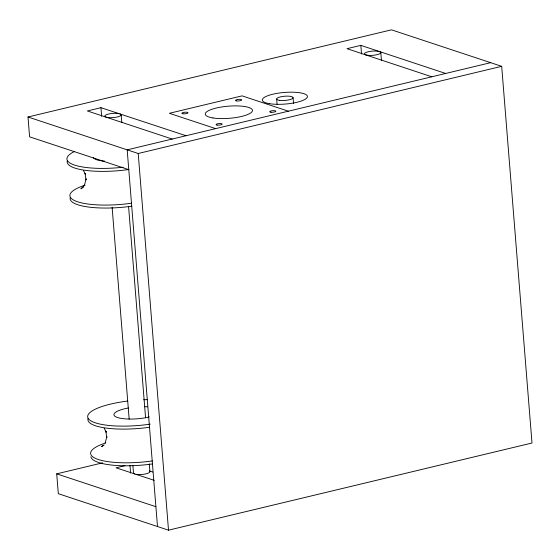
<?xml version="1.0" encoding="UTF-8"?>
<svg xmlns="http://www.w3.org/2000/svg" width="560" height="560" viewBox="0 0 560 560"><rect width="100%" height="100%" fill="white"/><g stroke="black" fill="none" stroke-linecap="round" stroke-linejoin="round"><path stroke-width="0.84" d="M84.441 185.178L86.121 178.836L86.023 179.921L85.057 173.397L85.512 174.454L83.468 170.597M105.175 442.904L106.855 436.562L106.764 437.654L105.791 431.13L106.253 432.187L104.209 428.33M84.028 185.836L80.871 188.832L83.44 187.201M103.432 445.249L101.605 446.565L104.174 444.927M128.779 169.666L29.596 136.822L28 116.991L391.489 29.827L501.69 66.325L532 443.009L168.511 530.173L58.31 493.675L56.714 473.851L102.571 462.854M186.039 135.73L100.954 107.688L87.346 110.95L172.186 139.048M445.669 73.465L360.822 45.367L346.976 48.685L431.823 76.79M490.672 62.671L127.183 149.842L157.493 526.526M28 116.991L138.208 153.496L501.69 66.325M125.013 465.661L116.053 467.81L154.252 480.326M288.358 111.195L242.074 95.865L169.372 113.295L215.663 128.625M149.45 470.96L152.754 472.059M56.714 473.851L155.897 506.702M134.778 474.005L133.875 473.571A8.232 2.114 -4.6 0 1 133.504 473.053L132.874 465.297M380.821 52.521L381.444 60.277M360.822 45.367L361.515 53.984M293.069 97.615L293.552 103.642M276.668 99.036L277.081 104.195M138.208 153.496L168.511 530.173M121.191 114.786L121.814 122.542M128.59 206.759L145.572 417.802M149.275 463.883L149.898 471.639A8.232 2.114 -4.6 0 1 145.166 474.012A8.232 2.114 -4.6 0 1 136.157 474.327M112.119 207.305L129.171 419.216M129.969 465.346L130.599 473.109M100.954 107.688L101.647 116.305M119.91 113.834A8.232 2.114 -4.6 0 1 114.058 117.516A8.232 2.114 -4.6 0 1 105.161 115.437A8.232 2.114 -4.6 0 1 118.538 113.512M123.13 167.23A49.392 12.698 -4.6 0 1 74.9 165.193A49.392 12.698 -4.6 0 1 74.424 151.522M104.685 161.154A23.051 5.929 -4.6 0 1 93.394 157.626M131.845 206.178A49.392 12.698 -4.6 0 1 70.308 197.365M131.607 203.203A49.392 12.698 -4.6 0 1 76.146 201.264A49.392 12.698 -4.6 0 1 85.085 185.171M128.891 169.505A49.392 12.698 -4.6 0 1 67.361 160.685M150.171 424.144A49.392 12.698 -4.6 0 1 88.984 419.398A49.392 12.698 -4.6 0 1 127.582 401.065M143.619 399.749A49.392 12.698 -4.6 0 1 147.588 399.63M149.261 416.962A23.051 5.929 -4.6 0 1 116.459 417.116A23.051 5.929 -4.6 0 1 128.394 407.988M144.375 406.686A23.051 5.929 -4.6 0 1 147.532 406.805M152.579 463.911A49.392 12.698 -4.6 0 1 90.902 456.771M152.341 460.936A49.392 12.698 -4.6 0 1 96.88 458.99A49.392 12.698 -4.6 0 1 105.819 442.904M149.632 427.231A49.392 12.698 -4.6 0 1 88.095 418.418M367.073 55.209A8.232 2.114 -4.6 0 0 380.632 53.088A8.232 2.114 -4.6 0 0 370.153 51.387A8.232 2.114 -4.6 0 0 367.073 55.209M279.321 100.31A8.232 2.114 -4.6 0 0 292.88 98.182A8.232 2.114 -4.6 0 0 282.401 96.488A8.232 2.114 -4.6 0 0 279.321 100.31M269.605 103.698A22.638 5.824 -4.6 0 0 306.894 97.86A22.638 5.824 -4.6 0 0 278.082 93.191A22.638 5.824 -4.6 0 0 269.605 103.698M212.919 117.943A23.667 6.083 -4.6 0 0 251.902 111.839A23.667 6.083 -4.6 0 0 221.774 106.953A23.667 6.083 -4.6 0 0 212.919 117.943M270.998 112.252A3.087 0.791 -4.6 0 0 275.842 111.307A3.087 0.791 -4.6 0 0 271.488 110.838A3.087 0.791 -4.6 0 0 270.998 112.252M217.042 125.076A3.087 0.791 -4.6 0 0 222.124 124.285A3.087 0.791 -4.6 0 0 218.197 123.648A3.087 0.791 -4.6 0 0 217.042 125.076M182.875 113.764A3.087 0.791 -4.6 0 0 187.957 112.966A3.087 0.791 -4.6 0 0 184.03 112.329A3.087 0.791 -4.6 0 0 182.875 113.764M236.53 100.898A3.087 0.791 -4.6 0 0 241.619 100.1A3.087 0.791 -4.6 0 0 237.685 99.463A3.087 0.791 -4.6 0 0 236.53 100.898"/></g></svg>
